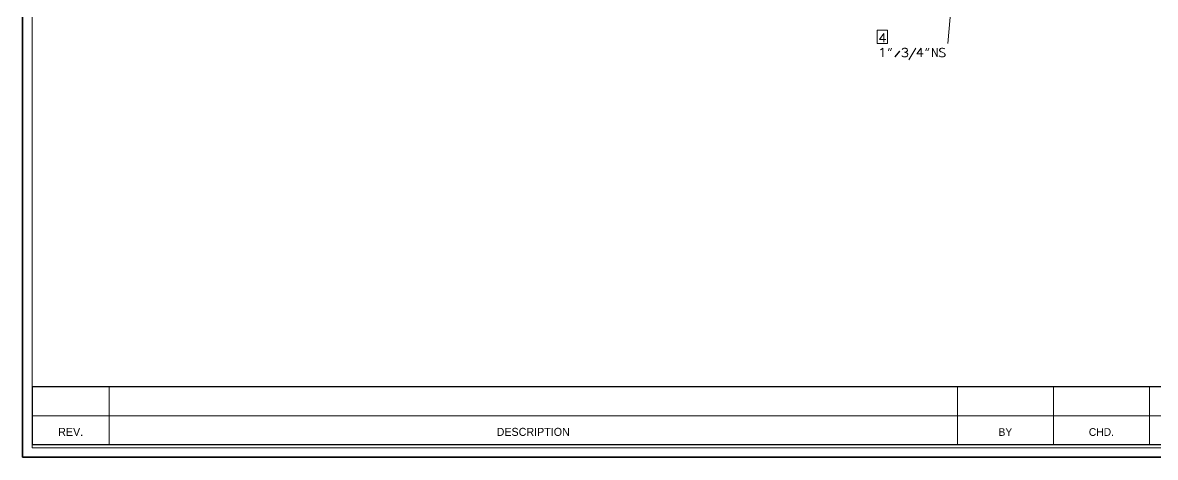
# Model space of a CAD drawing. Header units: millimetres. Extents: x 8 to 586, y 8 to 412.
# Drawn here: x 8 to 361.8, y 8 to 143.7 of the extents above; entities that cross this region are included whole.
import ezdxf
from ezdxf.enums import TextEntityAlignment as Align

# ---------------------------------------------------------------- set-up
doc = ezdxf.new("R2010")
doc.units = ezdxf.units.MM
for name, color, linetype in [('BORDER', 7, 'Continuous'), ('SOURCE_TRACE', 2, 'Continuous'), ('TITLE', 7, 'Continuous')]:
    doc.layers.add(name, color=color, linetype=linetype)

msp = doc.modelspace()

# ---------------------------------------------------------------- linework, layer by layer
at = {"layer": 'BORDER', "lineweight": 13}
for p, q in [((35, 12), (35, 30)), ((300, 12), (300, 30)), ((330, 12), (330, 30)), ((360, 12), (360, 30)), ((11, 21), (397, 21))]:
    msp.add_line(p, q, dxfattribs=at)
at = {"layer": 'BORDER', "lineweight": 35}
msp.add_lwpolyline([(8, 8), (586, 8), (586, 412), (8, 412)], close=True, dxfattribs=at)
at = {"layer": 'BORDER', "lineweight": 18}
msp.add_lwpolyline([(11, 11), (583, 11), (583, 409), (11, 409)], close=True, dxfattribs=at)
at = {"layer": 'BORDER', "lineweight": 25}
msp.add_lwpolyline([(11, 12), (397, 12), (397, 30), (11, 30)], close=True, dxfattribs=at)
at = {"layer": 'SOURCE_TRACE', "lineweight": 13}
for p, q in [((276.71, 132.98), (276.71, 135.73)), ((278.45, 134.94), (278.73, 135.73)), ((279.13, 134.94), (279.38, 135.73)), ((280.47, 132.98), (281.91, 134.81)), ((280.6, 132.98), (282.06, 134.81)), ((284.84, 132.08), (286.99, 135.73)), ((290.11, 134.94), (290.37, 135.73)), ((290.79, 134.94), (291.05, 135.73))]:
    msp.add_line(p, q, dxfattribs=at)
for points in [[(303.16, 176.57), (300.25, 173.67), (297, 137.16)], [(276.98, 137.56), (276.98, 140.31), (275.67, 138.48), (277.66, 138.48)], [(276.03, 135.22), (276.47, 135.47), (276.71, 135.73)], [(282.78, 135.35), (282.87, 135.45), (282.98, 135.54), (283.1, 135.62), (283.23, 135.69), (283.38, 135.73), (283.51, 135.73), (283.66, 135.73), (283.8, 135.69), (283.93, 135.64), (284.08, 135.58), (284.19, 135.47), (284.27, 135.39), (284.33, 135.26), (284.38, 135.15), (284.38, 135.05), (284.38, 134.94), (284.33, 134.83), (284.25, 134.75), (284.16, 134.64), (284.06, 134.58), (283.91, 134.51), (283.78, 134.47), (283.63, 134.43), (283.48, 134.43), (283.66, 134.41), (283.82, 134.39), (283.99, 134.32), (284.14, 134.26), (284.27, 134.15), (284.38, 134.04), (284.46, 133.94), (284.51, 133.83), (284.51, 133.73), (284.51, 133.6), (284.46, 133.47), (284.38, 133.36), (284.29, 133.26), (284.16, 133.17), (283.99, 133.08), (283.85, 133.04), (283.68, 133), (283.51, 132.98), (283.34, 133), (283.14, 133.06), (282.95, 133.15), (282.81, 133.26), (282.66, 133.38)], [(288.65, 132.98), (288.65, 135.73), (287.31, 133.92), (289.31, 133.92)], [(292.2, 132.98), (292.2, 135.73), (293.64, 132.98), (293.64, 135.73)], [(294.32, 133.38), (294.47, 133.21), (294.62, 133.13), (294.79, 133.04), (294.98, 133), (295.23, 132.98), (295.38, 133), (295.55, 133.02), (295.7, 133.06), (295.83, 133.13), (295.96, 133.19), (296.04, 133.28), (296.13, 133.38), (296.17, 133.49), (296.17, 133.58), (296.15, 133.73), (296.11, 133.87), (296, 134), (295.87, 134.13), (295.7, 134.26), (295.51, 134.34), (295.3, 134.43), (295.04, 134.54), (294.85, 134.62), (294.7, 134.71), (294.6, 134.79), (294.51, 134.9), (294.45, 135.03), (294.45, 135.15), (294.45, 135.24), (294.51, 135.35), (294.58, 135.45), (294.66, 135.52), (294.77, 135.6), (294.87, 135.67), (295.02, 135.71), (295.17, 135.73), (295.3, 135.73), (295.49, 135.71), (295.7, 135.67), (295.89, 135.58), (296.04, 135.47)]]:
    msp.add_lwpolyline(points, dxfattribs=at)
msp.add_lwpolyline([(274.96, 137.16), (278.13, 137.16), (278.13, 141.38), (274.96, 141.38)], close=True, dxfattribs=at)

# ---------------------------------------------------------------- texts
at = {"layer": 'TITLE'}
for s, height, p in [('REV.', 2.5, (23, 14.7)), ('DESCRIPTION', 2.5, (167.5, 14.7)), ('BY', 2.4, (315, 14.7)), ('CHD.', 2.4, (345, 14.7))]:
    msp.add_text(s, height=height, dxfattribs=at).set_placement(p, align=Align.CENTER)

doc.saveas('drawing.dxf')
